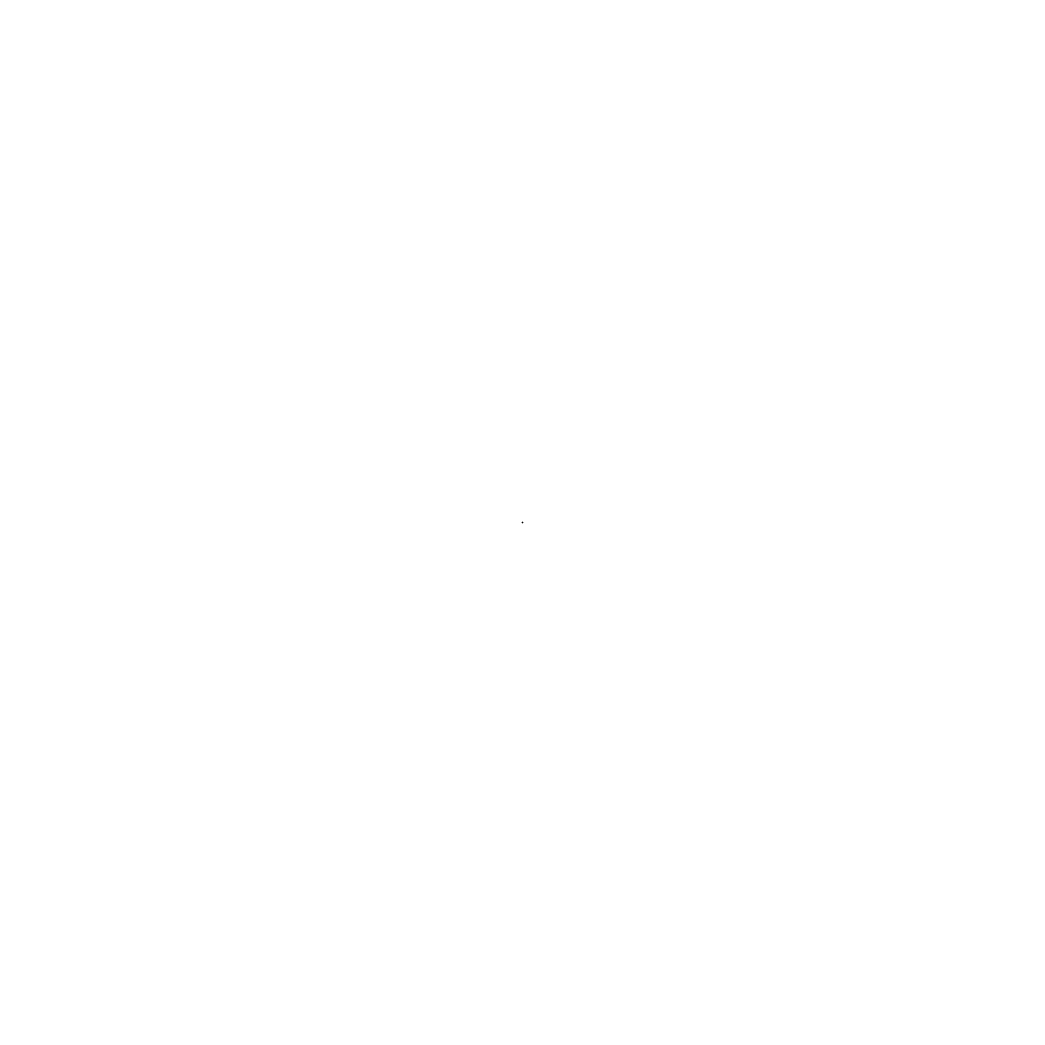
# Model space of a CAD drawing. Extents: x 0 to 0, y 0 to 0.
import ezdxf

# ---------------------------------------------------------------- set-up
doc = ezdxf.new("R2010")
doc.units = 0
doc.layers.add('OFFSET_1_5MM', color=192, linetype='CONTINUOUS')

msp = doc.modelspace()

# ---------------------------------------------------------------- linework, layer by layer
at = {"layer": 'OFFSET_1_5MM'}
msp.add_point((0, 0), dxfattribs=at)

doc.saveas('drawing.dxf')
